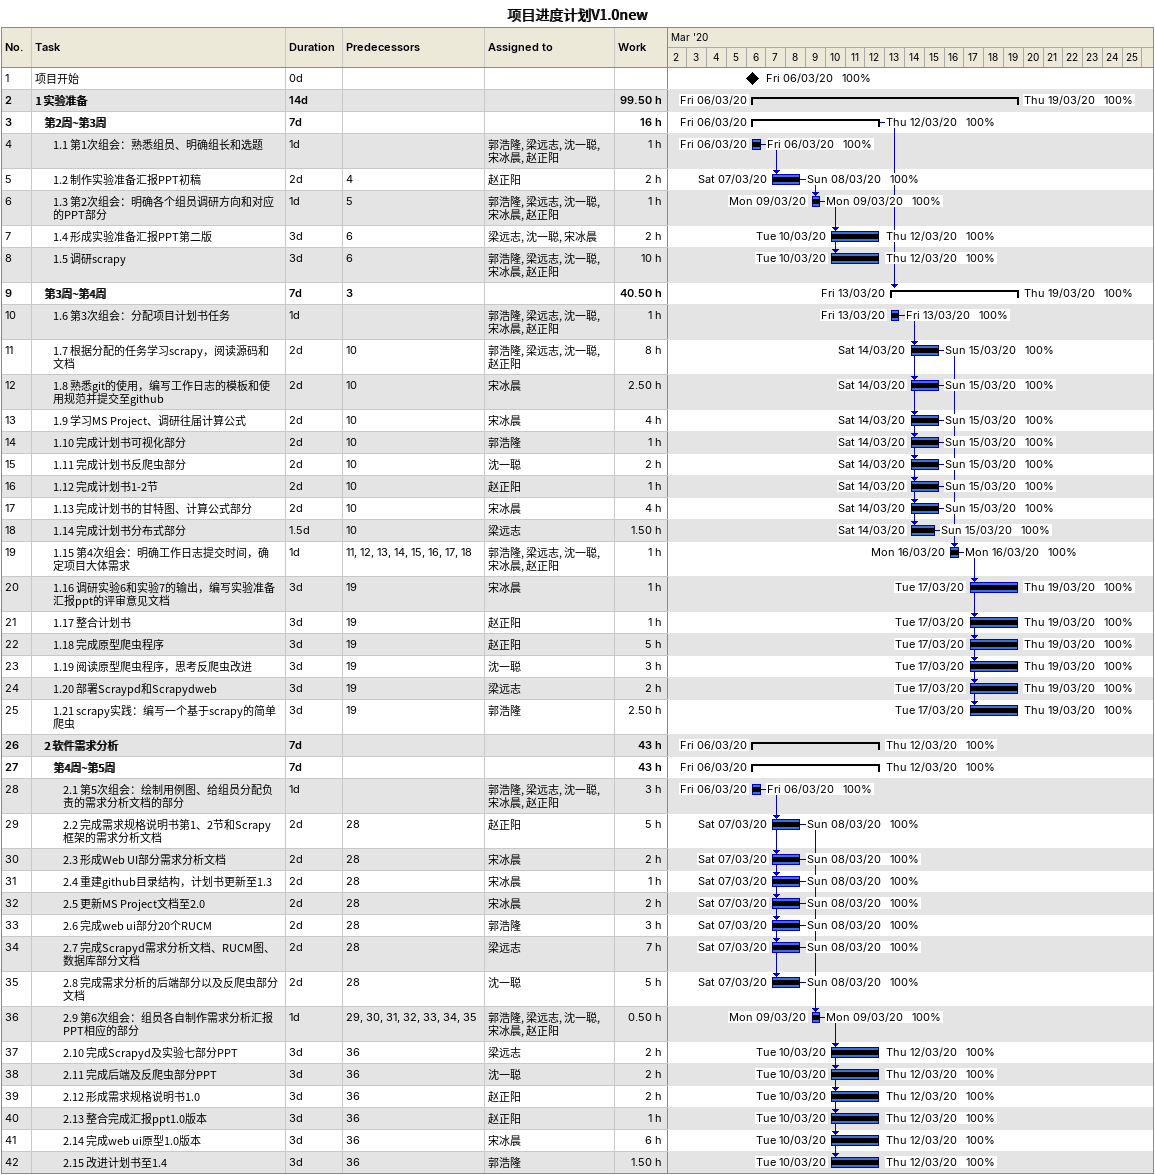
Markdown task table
项目进度计划V1.0new

| ID | Level | Task | Duration | Start | Finish | Predecessors | Resources | % complete | Work (h) |
|---|---|---|---|---|---|---|---|---|---|
| 1 | 1 | 项目开始 | 0d | 2020-03-06 | 2020-03-06 |  |  | 100 |  |
| 2 | 1 | **1 实验准备** | 14d | 2020-03-06 | 2020-03-19 |  |  | 100 | 99.50 |
| 3 | 2 | **第2周~第3周** | 7d | 2020-03-06 | 2020-03-12 |  |  | 100 | 16 |
| 4 | 3 | 1.1 第1次组会：熟悉组员、明确组长和选题 | 1d | 2020-03-06 | 2020-03-06 |  | 郭浩隆, 梁远志, 沈一聪, 宋冰晨, 赵正阳 | 100 | 1 |
| 5 | 3 | 1.2 制作实验准备汇报PPT初稿 | 2d | 2020-03-07 | 2020-03-08 | 4 | 赵正阳 | 100 | 2 |
| 6 | 3 | 1.3 第2次组会：明确各个组员调研方向和对应的PPT部分 | 1d | 2020-03-09 | 2020-03-09 | 5 | 郭浩隆, 梁远志, 沈一聪, 宋冰晨, 赵正阳 | 100 | 1 |
| 7 | 3 | 1.4 形成实验准备汇报PPT第二版 | 3d | 2020-03-10 | 2020-03-12 | 6 | 梁远志, 沈一聪, 宋冰晨 | 100 | 2 |
| 8 | 3 | 1.5 调研scrapy | 3d | 2020-03-10 | 2020-03-12 | 6 | 郭浩隆, 梁远志, 沈一聪, 宋冰晨, 赵正阳 | 100 | 10 |
| 9 | 2 | **第3周~第4周** | 7d | 2020-03-13 | 2020-03-19 | 3 |  | 100 | 40.50 |
| 10 | 3 | 1.6 第3次组会：分配项目计划书任务 | 1d | 2020-03-13 | 2020-03-13 |  | 郭浩隆, 梁远志, 沈一聪, 宋冰晨, 赵正阳 | 100 | 1 |
| 11 | 3 | 1.7 根据分配的任务学习scrapy，阅读源码和文档 | 2d | 2020-03-14 | 2020-03-15 | 10 | 郭浩隆, 梁远志, 沈一聪, 赵正阳 | 100 | 8 |
| 12 | 3 | 1.8 熟悉git的使用，编写工作日志的模板和使用规范并提交至github | 2d | 2020-03-14 | 2020-03-15 | 10 | 宋冰晨 | 100 | 2.50 |
| 13 | 3 | 1.9 学习MS Project、调研往届计算公式 | 2d | 2020-03-14 | 2020-03-15 | 10 | 宋冰晨 | 100 | 4 |
| 14 | 3 | 1.10 完成计划书可视化部分 | 2d | 2020-03-14 | 2020-03-15 | 10 | 郭浩隆 | 100 | 1 |
| 15 | 3 | 1.11 完成计划书反爬虫部分 | 2d | 2020-03-14 | 2020-03-15 | 10 | 沈一聪 | 100 | 2 |
| 16 | 3 | 1.12 完成计划书1-2节 | 2d | 2020-03-14 | 2020-03-15 | 10 | 赵正阳 | 100 | 1 |
| 17 | 3 | 1.13 完成计划书的甘特图、计算公式部分 | 2d | 2020-03-14 | 2020-03-15 | 10 | 宋冰晨 | 100 | 4 |
| 18 | 3 | 1.14 完成计划书分布式部分 | 1.5d | 2020-03-14 | 2020-03-15 | 10 | 梁远志 | 100 | 1.50 |
| 19 | 3 | 1.15 第4次组会：明确工作日志提交时间，确定项目大体需求 | 1d | 2020-03-16 | 2020-03-16 | 11, 12, 13, 14, 15, 16, 17, 18 | 郭浩隆, 梁远志, 沈一聪, 宋冰晨, 赵正阳 | 100 | 1 |
| 20 | 3 | 1.16 调研实验6和实验7的输出，编写实验准备汇报ppt的评审意见文档 | 3d | 2020-03-17 | 2020-03-19 | 19 | 宋冰晨 | 100 | 1 |
| 21 | 3 | 1.17 整合计划书 | 3d | 2020-03-17 | 2020-03-19 | 19 | 赵正阳 | 100 | 1 |
| 22 | 3 | 1.18 完成原型爬虫程序 | 3d | 2020-03-17 | 2020-03-19 | 19 | 赵正阳 | 100 | 5 |
| 23 | 3 | 1.19 阅读原型爬虫程序，思考反爬虫改进 | 3d | 2020-03-17 | 2020-03-19 | 19 | 沈一聪 | 100 | 3 |
| 24 | 3 | 1.20 部署Scraypd和Scrapydweb | 3d | 2020-03-17 | 2020-03-19 | 19 | 梁远志 | 100 | 2 |
| 25 | 3 | 1.21 scrapy实践：编写一个基于scrapy的简单爬虫 | 3d | 2020-03-17 | 2020-03-19 | 19 | 郭浩隆 | 100 | 2.50 |
| 26 | 2 | **2 软件需求分析** | 7d | 2020-03-06 | 2020-03-12 |  |  | 100 | 43 |
| 27 | 3 | **第4周~第5周** | 7d | 2020-03-06 | 2020-03-12 |  |  | 100 | 43 |
| 28 | 4 | 2.1 第5次组会：绘制用例图、给组员分配负责的需求分析文档的部分 | 1d | 2020-03-06 | 2020-03-06 |  | 郭浩隆, 梁远志, 沈一聪, 宋冰晨, 赵正阳 | 100 | 3 |
| 29 | 4 | 2.2 完成需求规格说明书第1、2节和Scrapy框架的需求分析文档 | 2d | 2020-03-07 | 2020-03-08 | 28 | 赵正阳 | 100 | 5 |
| 30 | 4 | 2.3 形成Web UI部分需求分析文档 | 2d | 2020-03-07 | 2020-03-08 | 28 | 宋冰晨 | 100 | 2 |
| 31 | 4 | 2.4 重建github目录结构，计划书更新至1.3 | 2d | 2020-03-07 | 2020-03-08 | 28 | 宋冰晨 | 100 | 1 |
| 32 | 4 | 2.5 更新MS Project文档至2.0 | 2d | 2020-03-07 | 2020-03-08 | 28 | 宋冰晨 | 100 | 2 |
| 33 | 4 | 2.6 完成web ui部分20个RUCM | 2d | 2020-03-07 | 2020-03-08 | 28 | 郭浩隆 | 100 | 3 |
| 34 | 4 | 2.7 完成Scrapyd需求分析文档、RUCM图、数据库部分文档 | 2d | 2020-03-07 | 2020-03-08 | 28 | 梁远志 | 100 | 7 |
| 35 | 4 | 2.8 完成需求分析的后端部分以及反爬虫部分文档 | 2d | 2020-03-07 | 2020-03-08 | 28 | 沈一聪 | 100 | 5 |
| 36 | 4 | 2.9 第6次组会：组员各自制作需求分析汇报PPT相应的部分 | 1d | 2020-03-09 | 2020-03-09 | 29, 30, 31, 32, 33, 34, 35 | 郭浩隆, 梁远志, 沈一聪, 宋冰晨, 赵正阳 | 100 | 0.50 |
| 37 | 4 | 2.10 完成Scrapyd及实验七部分PPT | 3d | 2020-03-10 | 2020-03-12 | 36 | 梁远志 | 100 | 2 |
| 38 | 4 | 2.11 完成后端及反爬虫部分PPT | 3d | 2020-03-10 | 2020-03-12 | 36 | 沈一聪 | 100 | 2 |
| 39 | 4 | 2.12 形成需求规格说明书1.0 | 3d | 2020-03-10 | 2020-03-12 | 36 | 赵正阳 | 100 | 2 |
| 40 | 4 | 2.13 整合完成汇报ppt1.0版本 | 3d | 2020-03-10 | 2020-03-12 | 36 | 赵正阳 | 100 | 1 |
| 41 | 4 | 2.14 完成web ui原型1.0版本 | 3d | 2020-03-10 | 2020-03-12 | 36 | 宋冰晨 | 100 | 6 |
| 42 | 4 | 2.15 改进计划书至1.4 | 3d | 2020-03-10 | 2020-03-12 | 36 | 郭浩隆 | 100 | 1.50 |
